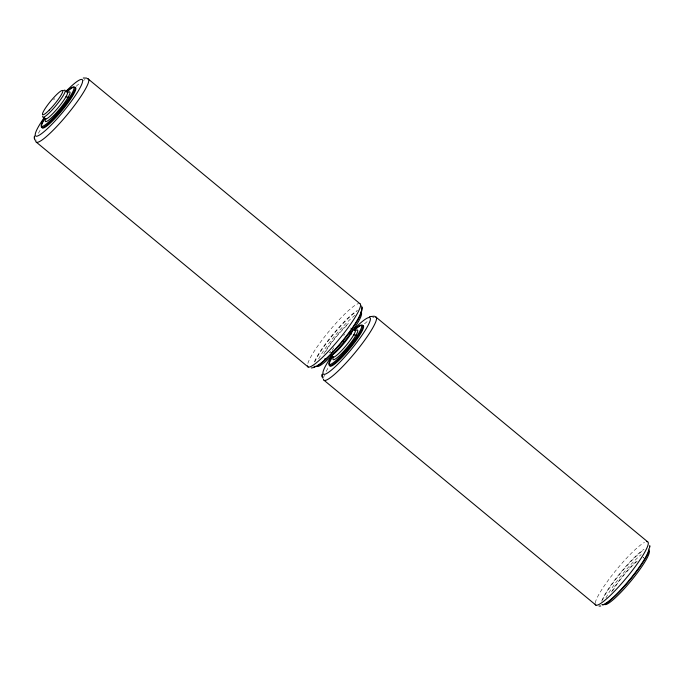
<?xml version="1.0" encoding="UTF-8"?>
<svg xmlns="http://www.w3.org/2000/svg" width="684" height="684" viewBox="0 0 684 684"><rect width="100%" height="100%" fill="white"/><g stroke="black" fill="none" stroke-linecap="round" stroke-linejoin="round"><path stroke-width="0.51" stroke-dasharray="3.42 2.56" d="M329.936 352.747L330.021 352.098L329.893 353.004M350.088 328.217L350.73 328.004M323.506 378.115A40.937 6.43 -50.4 0 1 324.404 375.157M326.191 371.378A40.937 6.43 -50.4 0 1 328.679 367.026M364.529 323.84A40.937 6.43 -50.4 0 1 367.744 321.104M372.712 317.692A40.937 6.43 -50.4 0 1 373.986 317.119M595.268 602.869A40.937 6.43 -50.4 0 1 615.54 570.866A40.937 6.43 -50.4 0 1 644.465 542.438M601.689 601.262A36.577 5.746 -50.4 0 1 619.516 573.876A36.577 5.746 -50.4 0 1 644.037 549.261M602.527 600.107A36.577 5.746 -50.4 0 1 619.841 574.15A36.577 5.746 -50.4 0 1 642.875 550.56M605.921 597.919A34.833 5.472 -50.4 0 1 641.216 554.57M612.599 590.967A26.129 4.104 -50.4 0 1 637.163 561.231M643.037 557.52A26.129 4.104 -50.4 0 1 643.858 557.853M643.524 557.58A26.129 4.104 -50.4 0 1 643.661 558.067M611.53 592.028A26.129 4.104 -50.4 0 1 638.052 559.939M332.065 350.601A17.416 2.736 -50.4 0 1 334.066 347.421M343.642 335.468A17.416 2.736 -50.4 0 1 344.727 334.331M330.21 352.277A15.681 2.462 -50.4 0 1 330.423 351.294M38.449 133.269A40.937 6.43 -50.4 0 1 40.937 128.908M76.112 86.329A40.937 6.43 -50.4 0 1 80.002 82.986M83.474 80.447A40.937 6.43 -50.4 0 1 84.97 79.575M307.843 363.392A40.937 6.43 -50.4 0 1 330.432 329.568A40.937 6.43 -50.4 0 1 358.006 303.756M314.452 361.716A36.577 5.746 -50.4 0 1 334.083 332.971A36.577 5.746 -50.4 0 1 357.621 310.365M314.785 361.99A36.577 5.746 -50.4 0 1 333.245 334.647A36.577 5.746 -50.4 0 1 356.62 311.417M318.641 358.903A34.833 5.472 -50.4 0 1 355.107 315.162M325.704 351.414A26.129 4.104 -50.4 0 1 348.156 324.233M323.788 353.919A26.129 4.104 -50.4 0 1 350.311 321.822M53.626 99.881A17.416 2.736 -50.4 0 1 54.78 98.581"/><path stroke-width="1.03" d="M34.696 139.929L34.422 136.561M322.438 378.038L322.164 374.67M361.768 309.826L361.554 311.459L362.058 307.612L361.562 305.962M361.836 309.33L362.058 307.612M649.578 547.439L649.8 545.729L649.509 547.944M34.2 138.271L34.491 136.056M321.942 376.388L322.232 374.174M355.979 335.151L356.099 334.955A1.744 1.3 29.3 0 1 353.79 334.758M369.403 316.658L374.396 316.205M314.597 367.342L311.34 367.975M83.26 78.019L86.654 78.087M599.081 606.092L600.74 605.981M88.065 78.865L359.827 303.611M375.807 316.974L647.568 541.728M36.432 142.272L308.193 367.026M324.173 380.389L595.935 605.135M375.029 316.88A40.937 6.43 -50.4 0 1 354.868 352.876A40.937 6.43 -50.4 0 1 323.447 379.192M646.79 541.634A40.937 6.43 -50.4 0 1 626.63 577.629A40.937 6.43 -50.4 0 1 595.208 603.938M353.773 329.406A36.577 5.746 -50.4 0 1 367.496 326.49A36.577 5.746 -50.4 0 1 331.449 370.07A36.577 5.746 -50.4 0 1 331.791 355.979M648.731 549.868A36.577 5.746 -50.4 0 1 630.614 578.467A36.577 5.746 -50.4 0 1 604.767 603.869M603.621 604.374A36.577 5.746 -50.4 0 1 601.997 604.502M648.919 548.5A36.577 5.746 -50.4 0 1 629.75 580.203A36.577 5.746 -50.4 0 1 602.322 604.776M649.227 551.176A34.833 5.472 -50.4 0 1 629.827 582.366A34.833 5.472 -50.4 0 1 604.519 604.391M361.998 325.798A26.129 4.104 -50.4 0 1 349.798 348.609A26.129 4.104 -50.4 0 1 329.773 364.726M354.868 329.927A26.129 4.104 -50.4 0 1 360.203 332.715A26.129 4.104 -50.4 0 1 336.314 361.622A26.129 4.104 -50.4 0 1 332.415 357.099M353.902 329.893A25.257 3.967 -50.4 0 1 359.04 332.629A25.257 3.967 -50.4 0 1 335.904 360.596A25.257 3.967 -50.4 0 1 332.279 356.031M354.192 330.338A17.416 2.736 -50.4 0 1 346.164 345.463A17.416 2.736 -50.4 0 1 332.757 356.27M349.926 333.433A17.416 2.736 -50.4 0 1 350.755 332.698M352.978 329.303A17.416 2.736 -50.4 0 1 342.633 344.984A17.416 2.736 -50.4 0 1 330.723 355.321M343.24 341.119A15.681 2.462 -50.4 0 1 342.761 341.718M333.484 351.379A15.681 2.462 -50.4 0 1 331.877 352.499M355.406 330.671A19.161 3.01 -50.4 0 1 347.361 347.139A19.161 3.01 -50.4 0 1 333.484 356.962M351.046 334.245A19.161 3.01 -50.4 0 1 351.311 333.989M87.287 78.763A40.937 6.43 -50.4 0 1 65.792 116.365A40.937 6.43 -50.4 0 1 35.765 139.998M359.049 303.516A40.937 6.43 -50.4 0 1 338.888 339.512A40.937 6.43 -50.4 0 1 307.467 365.829M66.032 91.297A36.577 5.746 -50.4 0 1 79.754 88.381A36.577 5.746 -50.4 0 1 43.708 131.952A36.577 5.746 -50.4 0 1 44.05 117.87M360.99 311.759A36.577 5.746 -50.4 0 1 342.872 340.35A36.577 5.746 -50.4 0 1 317.025 365.752M315.88 366.256A36.577 5.746 -50.4 0 1 314.255 366.393M361.374 311.075A36.577 5.746 -50.4 0 1 339.58 344.967A36.577 5.746 -50.4 0 1 314.136 366.273M361.485 313.058A34.833 5.472 -50.4 0 1 342.086 344.249A34.833 5.472 -50.4 0 1 316.777 366.273M325.764 358.929A26.129 4.104 -50.4 0 1 324.814 359.485M325.43 358.655A26.129 4.104 -50.4 0 1 324.481 359.211M74.915 87.526A26.129 4.104 -50.4 0 1 61.192 111.526A26.129 4.104 -50.4 0 1 42.032 126.617M67.117 91.81A26.129 4.104 -50.4 0 1 72.453 94.597A26.129 4.104 -50.4 0 1 48.573 123.505A26.129 4.104 -50.4 0 1 44.665 118.99M66.16 91.776A25.257 3.967 -50.4 0 1 71.298 94.512A25.257 3.967 -50.4 0 1 48.162 122.487A25.257 3.967 -50.4 0 1 44.537 117.922M66.895 92.109A17.416 2.736 -50.4 0 1 57.858 108.021A17.416 2.736 -50.4 0 1 45.016 118.161M68.349 96.837A1.744 1.3 29.3 0 1 66.049 96.641M63.629 90.527A17.416 2.736 -50.4 0 1 56.61 104.806A17.416 2.736 -50.4 0 1 42.69 116.237M67.477 92.673A19.161 3.01 -50.4 0 1 59.619 109.021A19.161 3.01 -50.4 0 1 45.837 118.631M49.282 110.03A15.681 2.462 -50.4 0 0 62.629 90.536A15.681 2.462 -50.4 0 0 46.008 107.294A15.681 2.462 -50.4 0 0 49.282 110.03"/></g></svg>
